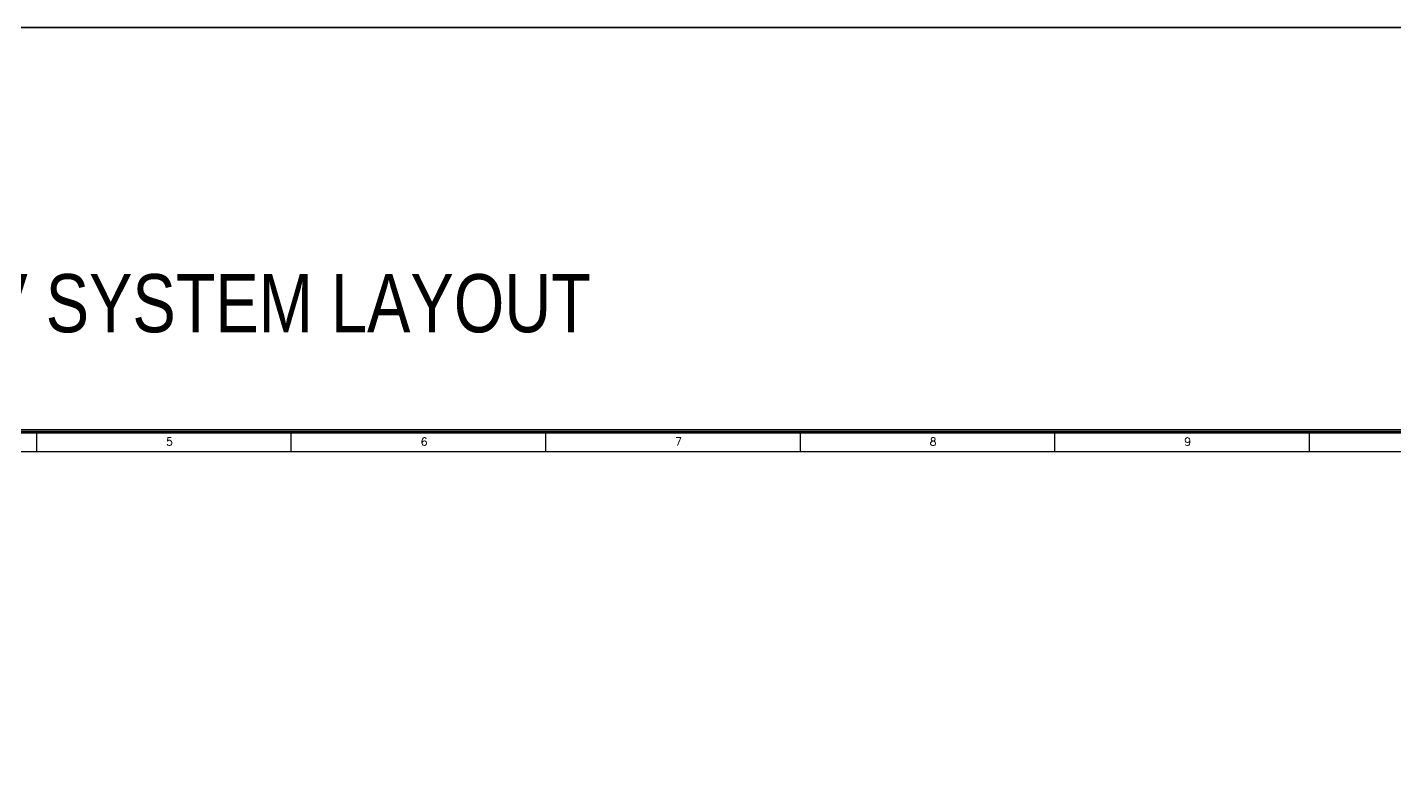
# Model space of a CAD drawing. Header units: millimetres. Extents: x 1327414 to 2124380, y -346496 to -91575.
# Drawn here: x 1819311 to 1842826, y -187935 to -174999 of the extents above; entities that cross this region are included whole.
import ezdxf
from ezdxf.enums import TextEntityAlignment as Align

# ---------------------------------------------------------------- set-up
doc = ezdxf.new("R2010")
doc.units = ezdxf.units.MM
doc.header["$LTSCALE"] = 600
doc.header["$MEASUREMENT"] = 0
doc.layers.add('AREA', color=193, linetype='Continuous', plot=False)
doc.layers.add('P-Wall', color=8, linetype='Continuous', lineweight=35)
doc.layers.add('TEXT', color=6, linetype='Continuous')
doc.layers.add('TITLE', color=7, linetype='Continuous')
doc.styles.add('ROMANS', font='romans.shx')
doc.styles.add('style1', font='', dxfattribs={"width": 0.8})
doc.styles.get('style1').set_extended_font_data('Swis721 Ex BT')

# ---------------------------------------------------------------- blocks, each defined once
blk = doc.blocks.new('A$C66962185')
at = {"layer": 'TITLE', "color": 7}
for p, q in [((120.9, -140930.66), (120.9, -140928.36)), ((151.16, -140930.66), (151.16, -140928.36)), ((181.42, -140930.66), (181.42, -140928.36)), ((211.69, -140930.66), (211.69, -140928.36)), ((241.95, -140930.66), (241.95, -140928.36)), ((272.21, -140930.66), (272.21, -140928.36))]:
    blk.add_line(p, q, dxfattribs=at)
at = {"layer": 'TITLE'}
blk.add_line((2.14, -140930.66), (360.7, -140930.66), dxfattribs=at)
at = {"layer": 'TITLE', "color": 7, "const_width": 0.355}
blk.add_lwpolyline([(363, -140928.36), (363, -141178.33), (0, -141178.33), (0, -140928.36)], close=True, dxfattribs=at)
at = {"layer": 'TITLE', "color": 7, "style": 'ROMANS'}
for s, p in [('5', (136.67, -140929.48)), ('6', (166.94, -140929.48)), ('7', (197.2, -140929.48)), ('8', (227.46, -140929.48)), ('9', (257.73, -140929.48))]:
    blk.add_text(s, height=0.952, dxfattribs=at).set_placement(p, align=Align.MIDDLE)

msp = doc.modelspace()

# ---------------------------------------------------------------- linework, layer by layer
at = {"layer": 'AREA'}
for points in [[(1801940.9, -181916), (1854537.6, -181916), (1854537.6, -218162.6), (1801940.9, -218162.6)], [(1801985.9, -181961), (1854492.6, -181961), (1854492.6, -218117.6), (1801985.9, -218117.6)]]:
    msp.add_lwpolyline(points, close=True, dxfattribs=at)
at = {"layer": 'P-Wall', "color": 30, "true_color": 0xf8991e}
msp.add_lwpolyline([(1794382.6, -174998.9), (1860819.9, -174998.9), (1860819.9, -224422.1), (1794382.6, -224422.1)], close=True, dxfattribs=at)

# ---------------------------------------------------------------- block references
at = {"layer": 'TITLE', "xscale": 144.6465675549349, "yscale": 144.6465665108379, "zscale": 144.6465669265092}
msp.add_blockref('A$C66962185', (1801985.9, 20202843), dxfattribs=at)

# ---------------------------------------------------------------- texts
at = {"layer": 'TEXT', "color": 7, "insert": (1817949.4, -179242.3), "char_height": 1000, "width": 13234.07, "attachment_point": 1, "style": 'style1'}
msp.add_mtext('{\\fArial|b0|i0|c0|p34;LV SYSTEM LAYOUT\\P}', dxfattribs=at)

doc.saveas('drawing.dxf')
